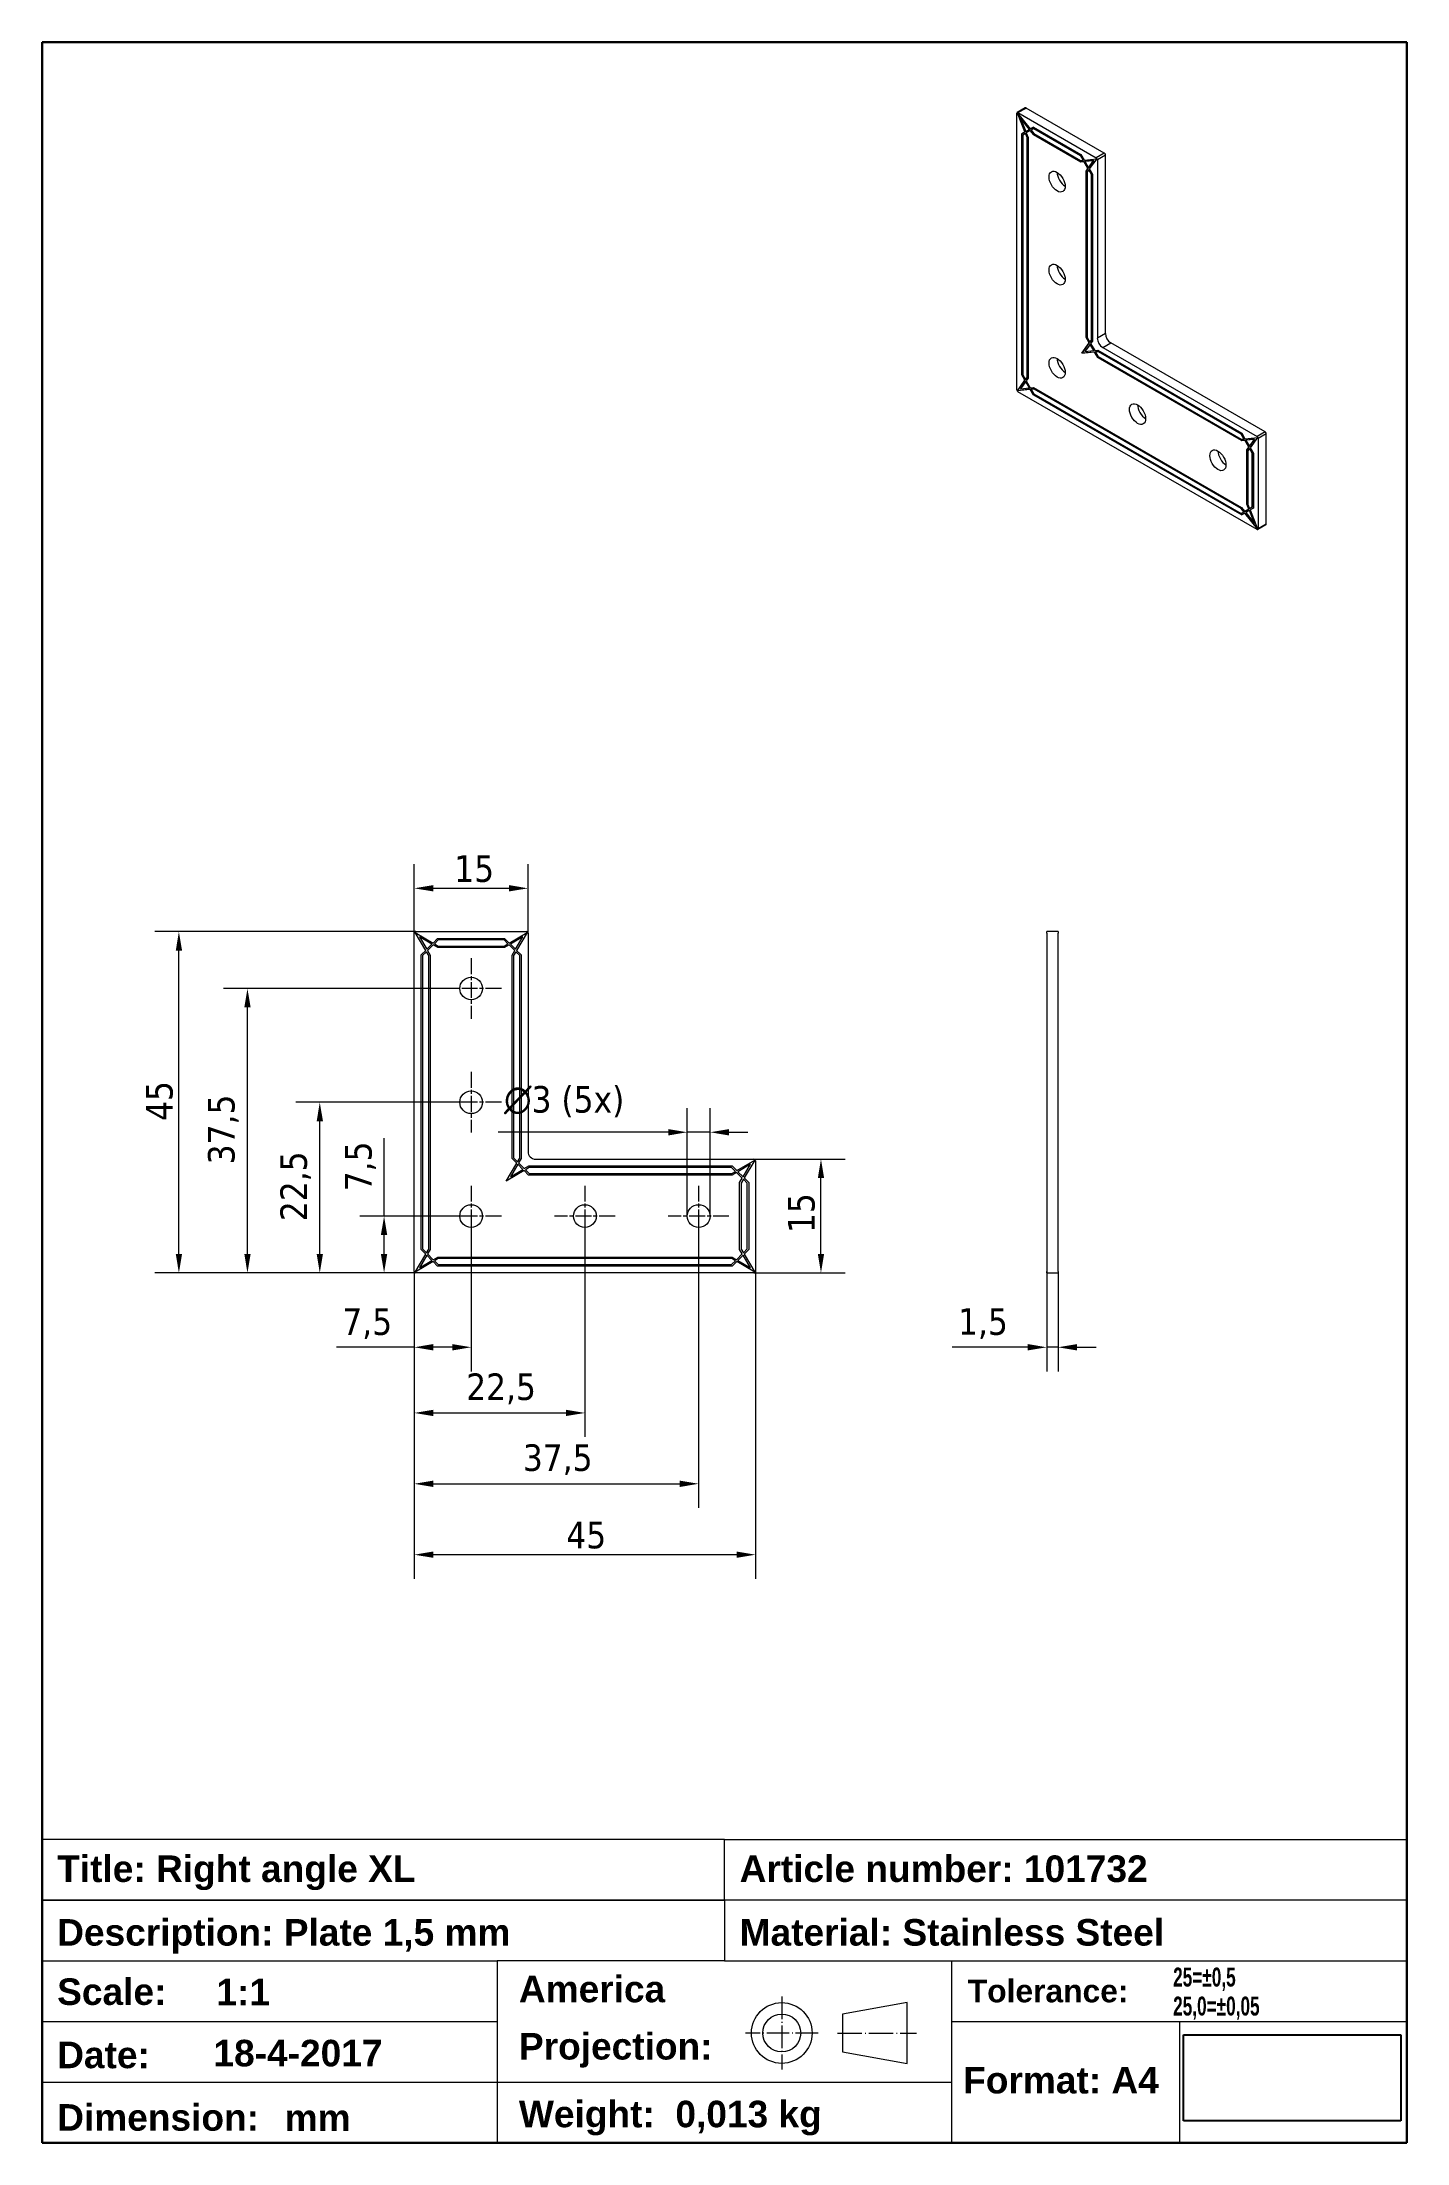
# Model space of a CAD drawing. Header units: millimetres. Extents: x 17 to 198, y 10 to 287.
import ezdxf

# ---------------------------------------------------------------- set-up
doc = ezdxf.new("R2010")
doc.units = ezdxf.units.MM
doc.linetypes.add('CHAIN', pattern=[0.3543, 0.2362, -0.0295, 0.0591, -0.0295])
doc.linetypes.add('LONG_DASH_DOTTED', pattern=[0.3001, 0.2362, -0.0295, 0.0049, -0.0295])
for name, color, linetype, lineweight in [('Center Mark (ISO)', 7, 'Continuous', 5), ('Dimension (ISO)', 7, 'Continuous', 5), ('Title (ISO)', 7, 'Continuous', 20), ('Title Block Outline', 7, 'Continuous', 30), ('Visible (ISO)', 7, 'Continuous', 18), ('Visible Narrow (ISO)', 7, 'Continuous', 18)]:
    doc.layers.add(name, color=color, linetype=linetype, lineweight=lineweight)
doc.styles.add('Note Text (ISO)', font='tahoma.ttf')
doc.styles.add('Text Style289', font='')
doc.styles.add('Title Block 1.5', font='romand.shx')
doc.styles.add('Title Block 3', font='romand.shx')
doc.styles.add('Title Block 4', font='romand.shx')
doc.styles.get('Text Style289').set_extended_font_data('Arial', bold=True)
doc.dimstyles.new('Default (ISO)', dxfattribs={"dimtxt": 3.5, "dimasz": 2.5, "dimexe": 3.175, "dimexo": 0, "dimgap": 0.762, "dimtad": 1, "dimdec": 1, "dimrnd": 1e-08, "dimzin": 0, "dimtxsty": 'Note Text (ISO)', "dimcen": 0.09, "dimdle": 10, "dimclrd": 256, "dimclre": 256, "dimclrt": 256, "dimadec": 1, "dimazin": 0, "dimtfac": 1.001486, "dimtmove": 0, "dimatfit": 3, "dimfxl": 1, "dimtolj": 1, "dimtzin": 0, "dimlwd": -1, "dimlwe": -1, "dimarcsym": 0})
picture_1 = doc.add_image_def('image1.bmp', size_in_pixel=(245, 97))

# ---------------------------------------------------------------- blocks, each defined once
blk = doc.blocks.new('Title Blocks Makerrbeam title')
at = {"layer": 'Title (ISO)'}
for p, q in [((159.41, 75.37), (69.41, 75.37)), ((69.41, 75.37), (69.41, 67.37)), ((159.41, 67.37), (159.41, 75.37)), ((159.41, 75.37), (249.41, 75.37)), ((159.41, 67.37), (159.41, 75.37)), ((249.41, 75.37), (249.41, 67.37)), ((249.41, 67.37), (69.41, 67.37)), ((69.41, 67.37), (69.41, 59.37)), ((69.41, 67.37), (159.41, 67.37)), ((249.41, 67.37), (159.41, 67.37)), ((159.41, 67.37), (159.41, 59.37)), ((249.41, 60.69), (249.41, 67.37)), ((69.41, 35.37), (69.41, 59.37)), ((69.41, 59.37), (129.41, 59.37)), ((129.41, 59.37), (129.41, 35.37)), ((159.41, 59.37), (129.41, 59.37)), ((159.41, 59.37), (249.41, 59.37)), ((189.41, 35.37), (189.41, 59.37)), ((249.41, 59.37), (249.41, 35.37)), ((183.48, 53.87), (174.96, 52.37)), ((183.48, 45.87), (183.48, 53.87)), ((69.41, 51.37), (129.41, 51.37)), ((174.96, 52.37), (174.96, 47.37)), ((189.41, 51.37), (249.41, 51.37)), ((219.41, 51.37), (219.41, 35.37)), ((174.96, 47.37), (183.48, 45.87)), ((69.41, 43.37), (129.41, 43.37)), ((129.41, 43.37), (189.41, 43.37)), ((129.41, 35.37), (69.41, 35.37)), ((69.41, 35.37), (249.41, 35.37)), ((129.41, 35.37), (189.41, 35.37)), ((189.41, 35.37), (249.41, 35.37))]:
    blk.add_line(p, q, dxfattribs=at)
at = {"layer": 'Title (ISO)', "linetype": 'LONG_DASH_DOTTED', "ltscale": 12.581456}
for p, q in [((166.96, 54.67), (166.96, 45.07)), ((171.76, 49.87), (162.17, 49.87))]:
    blk.add_line(p, q, dxfattribs=at)
at = {"layer": 'Title (ISO)', "linetype": 'LONG_DASH_DOTTED', "ltscale": 13.666011}
blk.add_line((174.31, 49.87), (184.72, 49.87), dxfattribs=at)
at = {"layer": 'Title (ISO)'}
for radius in [4, 2.5]:
    blk.add_circle((166.96, 49.87), radius, dxfattribs=at)
at = {"layer": 'Title (ISO)', "color": 7}
for s, insert, char_height, attachment_point, style in [('\\fArial|b1|i0;\\H3.5000;Title: Right angle XL', (71.41, 73.28), 3.5, 1, 'Title Block 4'), ('\\fArial|b1|i0;\\H3.5000;Article number: 101732', (161.41, 73.28), 3.5, 1, 'Title Block 4'), ('\\fArial|b1|i0;\\H3.5000;Description: Plate 1,5 mm', (71.41, 64.89), 3.5, 1, 'Title Block 4'), ('\\fArial|b1|i0;\\H3.5000;Material: Stainless Steel', (161.41, 64.89), 3.5, 1, 'Title Block 4'), ('\\fArial|b1|i0;\\H3.5000;Scale:', (71.41, 53.52), 3.5, 7, 'Title Block 1.5'), ('\\fArial|b1|i0;\\H3.5000;1:1', (92.41, 53.52), 3.5, 7, 'Title Block 1.5'), ('\\fArial|b1|i0;\\H3.5000;America', (132.3, 53.87), 3.5, 7, 'Title Block 1.5'), ('\\fArial|b1|i0;\\H3.0000;Tolerance:', (191.49, 53.87), 3, 7, 'Title Block 1.5'), ('\\fArial|b1|i0;\\H3.5000;Date:', (71.41, 45.18), 3.5, 7, 'Title Block 1.5'), ('\\fArial|b1|i0;\\H3.5000;Format: A4', (190.88, 45.4), 3.5, 1, 'Title Block 3'), ('\\fArial|b1|i0;\\H3.5000;Dimension:', (71.41, 36.94), 3.5, 7, 'Title Block 1.5'), ('\\fArial|b1|i0;\\H3.5000;mm', (101.41, 36.94), 3.5, 7, 'Title Block 1.5')]:
    blk.add_mtext(s, dxfattribs=dict(at, insert=insert, char_height=char_height, attachment_point=attachment_point, style=style))
at = {"layer": 'Title (ISO)', "color": 7, "attachment_point": 1, "style": 'Title Block 3'}
for s, insert, char_height, width in [('\\fArial|b1|i0;\\W0.65;\\H2.5000;25=±0,5', (218.57, 58.49), 2.5, 53.9219), ('\\fArial|b1|i0;\\W0.65;\\H2.5000;25,0=±0,05', (218.57, 54.67), 2.5, 53.9219), ('\\fArial|b1|i0;\\H3.5000;Weight:  0,013 kg', (132.3, 40.94), 3.5, 52.6737)]:
    blk.add_mtext(s, dxfattribs=dict(at, insert=insert, char_height=char_height, width=width))
at = {"layer": 'Title (ISO)', "insert": (132.3, 49.87), "char_height": 3.5, "width": 25.5351, "attachment_point": 1, "style": 'Note Text (ISO)'}
blk.add_mtext('\\fArial|b1|i0;\\H3.5000;Projection:', dxfattribs=at)
at = {"layer": 'Title (ISO)', "color": 7, "style": 'Text Style289'}
blk.add_attdef('CREATION_DATE_001', (92.02, 45.47), '', height=3.5, dxfattribs=at)
image = blk.add_image(picture_1, insert=(219.94, 38.3), size_in_units=(28.67, 11.35))
image.dxf.flags = 7
blk = doc.blocks.new('Borders Makerbeam A4')
at = {"layer": 'Title Block Outline'}
for p, q in [((17.5, 287), (197.5, 287)), ((17.5, 10), (17.5, 287)), ((197.5, 287), (197.5, 10)), ((197.5, 10), (17.5, 10))]:
    blk.add_line(p, q, dxfattribs=at)
blk = doc.blocks.new('*D6')
at = {"layer": 'Defpoints', "color": 0}
for p in [(149.99, 124.91), (151.49, 124.91), (151.49, 114.91)]:
    blk.add_point(p, dxfattribs=at)
at = {"layer": 'Dimension (ISO)'}
for p, q in [((149.99, 124.91), (149.99, 111.73)), ((151.49, 124.91), (151.49, 111.73)), ((147.49, 114.91), (137.54, 114.91)), ((151.49, 114.91), (149.99, 114.91)), ((153.99, 114.91), (156.49, 114.91))]:
    blk.add_line(p, q, dxfattribs=at)
for points in [[(147.49, 115.33), (147.49, 114.49), (149.99, 114.91)], [(153.99, 115.33), (153.99, 114.49), (151.49, 114.91)]]:
    blk.add_solid(points, dxfattribs=at)
at = {"layer": 'Dimension (ISO)', "insert": (138.3, 120.05), "char_height": 3.5, "attachment_point": 1, "style": 'Note Text (ISO)'}
blk.add_mtext('\\A1;1,5', dxfattribs=at)
blk = doc.blocks.new('*D7')
at = {"layer": 'Defpoints', "color": 0}
for p in [(66.59, 124.91), (111.59, 124.91), (66.59, 87.56)]:
    blk.add_point(p, dxfattribs=at)
at = {"layer": 'Dimension (ISO)'}
for p, q in [((66.59, 124.91), (66.59, 84.39)), ((111.59, 124.91), (111.59, 84.39)), ((109.09, 87.56), (69.09, 87.56))]:
    blk.add_line(p, q, dxfattribs=at)
for points in [[(69.09, 87.98), (69.09, 87.15), (66.59, 87.56)], [(109.09, 87.98), (109.09, 87.15), (111.59, 87.56)]]:
    blk.add_solid(points, dxfattribs=at)
at = {"layer": 'Dimension (ISO)', "insert": (86.64, 91.9), "char_height": 3.5, "attachment_point": 1, "style": 'Note Text (ISO)'}
blk.add_mtext('\\A1;45', dxfattribs=at)
blk = doc.blocks.new('*D8')
at = {"layer": 'Defpoints', "color": 0}
for p in [(104.09, 132.21), (66.59, 124.91), (104.09, 96.91)]:
    blk.add_point(p, dxfattribs=at)
at = {"layer": 'Dimension (ISO)'}
for p, q in [((104.09, 132.21), (104.09, 93.73)), ((66.59, 124.91), (66.59, 93.73)), ((69.09, 96.91), (101.59, 96.91))]:
    blk.add_line(p, q, dxfattribs=at)
for points in [[(69.09, 97.33), (69.09, 96.49), (66.59, 96.91)], [(101.59, 97.33), (101.59, 96.49), (104.09, 96.91)]]:
    blk.add_solid(points, dxfattribs=at)
at = {"layer": 'Dimension (ISO)', "insert": (80.91, 102.11), "char_height": 3.5, "attachment_point": 1, "style": 'Note Text (ISO)'}
blk.add_mtext('\\A1;37,5', dxfattribs=at)
blk = doc.blocks.new('*D9')
at = {"layer": 'Defpoints', "color": 0}
for p in [(89.09, 132.21), (66.59, 124.91), (89.09, 106.25)]:
    blk.add_point(p, dxfattribs=at)
at = {"layer": 'Dimension (ISO)'}
for p, q in [((89.09, 132.21), (89.09, 103.08)), ((66.59, 124.91), (66.59, 103.08)), ((69.09, 106.25), (86.59, 106.25))]:
    blk.add_line(p, q, dxfattribs=at)
for points in [[(69.09, 106.67), (69.09, 105.84), (66.59, 106.25)], [(86.59, 106.67), (86.59, 105.84), (89.09, 106.25)]]:
    blk.add_solid(points, dxfattribs=at)
at = {"layer": 'Dimension (ISO)', "insert": (73.44, 111.46), "char_height": 3.5, "attachment_point": 1, "style": 'Note Text (ISO)'}
blk.add_mtext('\\A1;22,5', dxfattribs=at)
blk = doc.blocks.new('*D10')
at = {"layer": 'Defpoints', "color": 0}
for p in [(74.09, 132.21), (66.59, 124.91), (74.09, 114.91)]:
    blk.add_point(p, dxfattribs=at)
at = {"layer": 'Dimension (ISO)'}
for p, q in [((74.09, 132.21), (74.09, 111.73)), ((66.59, 124.91), (66.59, 111.73)), ((66.59, 114.91), (56.34, 114.91)), ((71.59, 114.91), (69.09, 114.91))]:
    blk.add_line(p, q, dxfattribs=at)
for points in [[(69.09, 115.33), (69.09, 114.49), (66.59, 114.91)], [(71.59, 115.33), (71.59, 114.49), (74.09, 114.91)]]:
    blk.add_solid(points, dxfattribs=at)
at = {"layer": 'Dimension (ISO)', "insert": (57.1, 120.04), "char_height": 3.5, "attachment_point": 1, "style": 'Note Text (ISO)'}
blk.add_mtext('\\A1;7,5', dxfattribs=at)
blk = doc.blocks.new('*D11')
at = {"layer": 'Defpoints', "color": 0}
for p in [(62.61, 132.21), (74.09, 132.21), (66.79, 124.71)]:
    blk.add_point(p, dxfattribs=at)
at = {"layer": 'Dimension (ISO)'}
for p, q in [((62.61, 132.21), (62.61, 142.46)), ((74.09, 132.21), (59.43, 132.21)), ((62.61, 127.21), (62.61, 129.71)), ((66.79, 124.71), (59.43, 124.71))]:
    blk.add_line(p, q, dxfattribs=at)
for points in [[(62.19, 129.71), (63.02, 129.71), (62.61, 132.21)], [(62.19, 127.21), (63.02, 127.21), (62.61, 124.71)]]:
    blk.add_solid(points, dxfattribs=at)
at = {"layer": 'Dimension (ISO)', "insert": (57.47, 135.47), "char_height": 3.5, "attachment_point": 1, "rotation": 90, "style": 'Note Text (ISO)'}
blk.add_mtext('\\A1;7,5', dxfattribs=at)
blk = doc.blocks.new('*D12')
at = {"layer": 'Defpoints', "color": 0}
for p in [(54.13, 147.21), (74.09, 147.21), (66.79, 124.71)]:
    blk.add_point(p, dxfattribs=at)
at = {"layer": 'Dimension (ISO)'}
for p, q in [((74.09, 147.21), (50.96, 147.21)), ((54.13, 127.21), (54.13, 144.71)), ((66.79, 124.71), (50.96, 124.71))]:
    blk.add_line(p, q, dxfattribs=at)
for points in [[(53.72, 144.71), (54.55, 144.71), (54.13, 147.21)], [(53.72, 127.21), (54.55, 127.21), (54.13, 124.71)]]:
    blk.add_solid(points, dxfattribs=at)
at = {"layer": 'Dimension (ISO)', "insert": (48.93, 131.54), "char_height": 3.5, "attachment_point": 1, "rotation": 90, "style": 'Note Text (ISO)'}
blk.add_mtext('\\A1;22,5', dxfattribs=at)
blk = doc.blocks.new('*D13')
at = {"layer": 'Defpoints', "color": 0}
for p in [(44.59, 162.21), (72.59, 162.21), (66.79, 124.71)]:
    blk.add_point(p, dxfattribs=at)
at = {"layer": 'Dimension (ISO)'}
for p, q in [((72.59, 162.21), (41.42, 162.21)), ((44.59, 127.21), (44.59, 159.71)), ((66.79, 124.71), (41.42, 124.71))]:
    blk.add_line(p, q, dxfattribs=at)
for points in [[(44.18, 159.71), (45.01, 159.71), (44.59, 162.21)], [(44.18, 127.21), (45.01, 127.21), (44.59, 124.71)]]:
    blk.add_solid(points, dxfattribs=at)
at = {"layer": 'Dimension (ISO)', "insert": (39.39, 139.03), "char_height": 3.5, "attachment_point": 1, "rotation": 90, "style": 'Note Text (ISO)'}
blk.add_mtext('\\A1;37,5', dxfattribs=at)
blk = doc.blocks.new('*D14')
at = {"layer": 'Defpoints', "color": 0}
for p in [(35.55, 169.71), (66.79, 169.71), (66.79, 124.71)]:
    blk.add_point(p, dxfattribs=at)
at = {"layer": 'Dimension (ISO)'}
for p, q in [((66.79, 169.71), (32.38, 169.71)), ((35.55, 127.21), (35.55, 167.21)), ((66.79, 124.71), (32.38, 124.71))]:
    blk.add_line(p, q, dxfattribs=at)
for points in [[(35.14, 167.21), (35.97, 167.21), (35.55, 169.71)], [(35.14, 127.21), (35.97, 127.21), (35.55, 124.71)]]:
    blk.add_solid(points, dxfattribs=at)
at = {"layer": 'Dimension (ISO)', "insert": (31.22, 144.75), "char_height": 3.5, "attachment_point": 1, "rotation": 90, "style": 'Note Text (ISO)'}
blk.add_mtext('\\A1;45', dxfattribs=at)
blk = doc.blocks.new('*D15')
at = {"layer": 'Defpoints', "color": 0}
for p in [(111.39, 139.71), (120.22, 139.71), (111.39, 124.71)]:
    blk.add_point(p, dxfattribs=at)
at = {"layer": 'Dimension (ISO)'}
for p, q in [((111.39, 139.71), (123.4, 139.71)), ((120.22, 127.21), (120.22, 137.21)), ((111.39, 124.71), (123.4, 124.71))]:
    blk.add_line(p, q, dxfattribs=at)
for points in [[(119.81, 137.21), (120.64, 137.21), (120.22, 139.71)], [(119.81, 127.21), (120.64, 127.21), (120.22, 124.71)]]:
    blk.add_solid(points, dxfattribs=at)
at = {"layer": 'Dimension (ISO)', "insert": (115.88, 129.97), "char_height": 3.5, "attachment_point": 1, "rotation": 90, "style": 'Note Text (ISO)'}
blk.add_mtext('\\A1;15', dxfattribs=at)
blk = doc.blocks.new('*D16')
at = {"layer": 'Defpoints', "color": 0}
for p in [(81.59, 175.42), (66.59, 169.51), (81.59, 169.51)]:
    blk.add_point(p, dxfattribs=at)
at = {"layer": 'Dimension (ISO)'}
for p, q in [((66.59, 169.51), (66.59, 178.6)), ((81.59, 169.51), (81.59, 178.6)), ((69.09, 175.42), (79.09, 175.42))]:
    blk.add_line(p, q, dxfattribs=at)
for points in [[(69.09, 175.84), (69.09, 175.01), (66.59, 175.42)], [(79.09, 175.84), (79.09, 175.01), (81.59, 175.42)]]:
    blk.add_solid(points, dxfattribs=at)
at = {"layer": 'Dimension (ISO)', "insert": (71.86, 179.77), "char_height": 3.5, "attachment_point": 1, "style": 'Note Text (ISO)'}
blk.add_mtext('\\A1;15', dxfattribs=at)
blk = doc.blocks.new('*D17')
at = {"layer": 'Defpoints', "color": 0}
for p in [(105.59, 143.26), (102.59, 132.21), (105.59, 132.21)]:
    blk.add_point(p, dxfattribs=at)
at = {"layer": 'Dimension (ISO)'}
for p, q in [((102.59, 132.21), (102.59, 146.43)), ((105.59, 132.21), (105.59, 146.43)), ((100.09, 143.26), (77.67, 143.26)), ((105.59, 143.26), (102.59, 143.26)), ((108.09, 143.26), (110.59, 143.26))]:
    blk.add_line(p, q, dxfattribs=at)
for points in [[(100.09, 143.67), (100.09, 142.84), (102.59, 143.26)], [(108.09, 143.67), (108.09, 142.84), (105.59, 143.26)]]:
    blk.add_solid(points, dxfattribs=at)
at = {"layer": 'Dimension (ISO)', "insert": (78.43, 149.35), "char_height": 3.5, "attachment_point": 1, "style": 'Note Text (ISO)'}
blk.add_mtext('\\A1;{\\fAIGDT|b0|i0;\\H3.5000;\\ln\\fTahoma|b0|i0;\\H3.5000;}3{\\fTahoma|b0|i0;\\H3.5000; (5x)}', dxfattribs=at)

msp = doc.modelspace()

# ---------------------------------------------------------------- linework, layer by layer
at = {"layer": 'Center Mark (ISO)', "linetype": 'CHAIN', "ltscale": 8.88956}
for p, q in [((74.09, 166.21), (74.09, 158.21)), ((78.09, 162.21), (70.09, 162.21)), ((74.09, 151.21), (74.09, 143.21)), ((78.09, 147.21), (70.09, 147.21)), ((74.09, 136.21), (74.09, 128.21)), ((89.09, 136.21), (89.09, 128.21)), ((104.09, 136.21), (104.09, 128.21)), ((78.09, 132.21), (70.09, 132.21)), ((93.09, 132.21), (85.09, 132.21)), ((108.09, 132.21), (100.09, 132.21))]:
    msp.add_line(p, q, dxfattribs=at)
at = {"layer": 'Visible (ISO)'}
for p, q in [((146.06, 241.15), (146.06, 277.61)), ((147.16, 278.31), (146.1, 277.7)), ((147.12, 275.14), (146.14, 277.63)), ((146.14, 277.63), (147.81, 275.54)), ((146.16, 277.61), (147.13, 275.14)), ((146.2, 277.69), (156.52, 271.75)), ((157.58, 272.36), (147.26, 278.3)), ((146.54, 276.94), (147.23, 275.2)), ((146.54, 276.94), (146.55, 276.94)), ((147.71, 275.48), (146.54, 276.94)), ((146.55, 276.94), (147.71, 275.48)), ((146.69, 274.89), (147.12, 275.14)), ((146.69, 274.89), (146.7, 274.89)), ((146.69, 243.14), (146.69, 274.89)), ((147.13, 275.14), (146.7, 274.89)), ((146.7, 274.89), (146.7, 243.14)), ((147.2, 274.95), (146.84, 274.74)), ((146.84, 274.74), (146.84, 243.12)), ((147.12, 275.14), (147.13, 275.14)), ((147.2, 274.95), (147.2, 274.95)), ((147.4, 274.43), (147.2, 274.95)), ((147.2, 274.95), (147.41, 274.43)), ((147.71, 275.48), (147.23, 275.2)), ((147.23, 275.2), (147.71, 275.48)), ((147.23, 275.2), (147.23, 275.2)), ((147.83, 275.32), (147.3, 275.01)), ((147.3, 275.01), (147.54, 274.39)), ((147.4, 274.43), (147.41, 274.43)), ((147.4, 242.79), (147.4, 274.43)), ((147.41, 274.43), (147.41, 242.79)), ((147.54, 274.39), (147.54, 242.66)), ((147.71, 275.48), (147.71, 275.48)), ((147.81, 275.54), (148.24, 275.78)), ((147.82, 275.54), (147.81, 275.54)), ((148.24, 275.78), (147.82, 275.54)), ((147.84, 275.32), (147.83, 275.32)), ((148.25, 274.8), (147.83, 275.32)), ((147.84, 275.32), (148.25, 274.8)), ((148.29, 275.59), (147.93, 275.38)), ((147.93, 275.38), (148.28, 274.94)), ((148.24, 275.78), (154.49, 272.18)), ((148.25, 274.8), (148.25, 274.8)), ((148.25, 274.8), (154.48, 271.21)), ((154.48, 271.21), (148.25, 274.8)), ((148.28, 274.94), (154.44, 271.4)), ((148.29, 275.59), (148.3, 275.59)), ((154.43, 272.06), (148.29, 275.59)), ((148.3, 275.59), (154.44, 272.06)), ((154.43, 272.06), (154.44, 272.06)), ((154.79, 271.43), (154.43, 272.06)), ((154.44, 272.06), (154.8, 271.44)), ((154.49, 272.18), (154.91, 271.44)), ((154.91, 271.44), (156.58, 271.62)), ((156.58, 271.62), (155.6, 270.26)), ((156.67, 271.5), (156.67, 247.96)), ((157.73, 248.57), (157.73, 272.11)), ((154.44, 271.4), (154.79, 271.43)), ((154.48, 271.21), (154.9, 271.26)), ((154.89, 271.25), (154.48, 271.21)), ((154.48, 271.21), (154.48, 271.21)), ((154.8, 271.44), (154.79, 271.43)), ((154.89, 271.25), (154.9, 271.26)), ((155.42, 270.33), (154.89, 271.25)), ((154.9, 271.26), (155.43, 270.34)), ((156.18, 271.39), (155.02, 271.27)), ((155.02, 271.27), (156.19, 271.39)), ((155.02, 271.27), (155.02, 271.27)), ((155.02, 271.27), (155.5, 270.43)), ((155.18, 269.99), (155.42, 270.33)), ((155.18, 269.99), (155.19, 270)), ((155.18, 248.06), (155.18, 269.99)), ((155.43, 270.34), (155.19, 270)), ((155.19, 270), (155.19, 248.06)), ((155.53, 270.15), (155.32, 269.87)), ((155.32, 269.87), (155.32, 248.05)), ((155.43, 270.34), (155.42, 270.33)), ((155.5, 270.43), (156.18, 271.39)), ((155.5, 270.43), (155.51, 270.44)), ((156.19, 271.39), (155.51, 270.44)), ((155.53, 270.15), (155.53, 270.16)), ((155.53, 270.16), (155.89, 269.53)), ((155.89, 269.53), (155.53, 270.15)), ((155.6, 270.26), (156.03, 269.52)), ((155.89, 269.53), (155.89, 269.53)), ((155.89, 269.53), (155.89, 247.71)), ((155.89, 247.71), (155.89, 269.53)), ((156.03, 269.52), (156.03, 247.58)), ((156.18, 271.39), (156.19, 271.39)), ((154.63, 245.96), (155.61, 247.32)), ((155.61, 247.32), (154.63, 245.96)), ((155.71, 247.14), (155.03, 246.19)), ((155.18, 248.06), (155.19, 248.06)), ((155.61, 247.32), (155.18, 248.06)), ((155.19, 248.06), (155.61, 247.32)), ((155.32, 248.05), (155.68, 247.42)), ((155.61, 247.32), (155.61, 247.32)), ((155.68, 247.42), (155.89, 247.71)), ((155.68, 247.42), (155.69, 247.43)), ((155.89, 247.71), (155.69, 247.43)), ((155.71, 247.14), (155.72, 247.15)), ((156.19, 246.31), (155.71, 247.14)), ((155.72, 247.15), (156.2, 246.31)), ((156.03, 247.58), (155.78, 247.24)), ((155.78, 247.24), (156.32, 246.32)), ((155.89, 247.71), (155.89, 247.71)), ((157.37, 246.73), (177.74, 235.01)), ((178.8, 235.62), (158.43, 247.34)), ((154.63, 245.96), (156.3, 246.14)), ((156.29, 246.13), (154.63, 245.96)), ((154.63, 245.96), (154.63, 245.96)), ((155.03, 246.19), (156.19, 246.31)), ((156.2, 246.31), (156.19, 246.31)), ((156.29, 246.13), (156.3, 246.14)), ((156.72, 245.39), (156.29, 246.13)), ((156.3, 246.14), (156.73, 245.39)), ((156.32, 246.32), (156.73, 246.37)), ((156.77, 246.18), (156.42, 246.14)), ((156.43, 246.15), (156.42, 246.14)), ((156.42, 246.14), (156.78, 245.52)), ((156.43, 246.15), (156.78, 246.18)), ((156.72, 245.39), (156.73, 245.39)), ((175.69, 234.47), (156.72, 245.39)), ((156.73, 246.37), (175.7, 235.44)), ((156.73, 245.39), (175.7, 234.47)), ((156.77, 246.18), (156.78, 246.18)), ((175.64, 235.31), (156.77, 246.18)), ((156.78, 246.18), (175.65, 235.32)), ((156.78, 245.52), (175.65, 234.65)), ((146.14, 241.03), (147.12, 242.4)), ((147.81, 241.21), (146.14, 241.03)), ((146.14, 241.03), (146.15, 241.04)), ((147.13, 242.4), (146.15, 241.04)), ((146.15, 241.04), (147.82, 241.21)), ((147.23, 242.22), (146.54, 241.26)), ((146.54, 241.26), (147.71, 241.39)), ((146.69, 243.14), (146.7, 243.14)), ((147.12, 242.4), (146.69, 243.14)), ((146.7, 243.14), (147.13, 242.4)), ((146.84, 243.12), (147.2, 242.5)), ((147.13, 242.4), (147.12, 242.4)), ((147.41, 242.79), (147.2, 242.5)), ((147.2, 242.5), (147.4, 242.79)), ((147.2, 242.5), (147.2, 242.5)), ((147.23, 242.22), (147.23, 242.22)), ((147.23, 242.22), (147.71, 241.39)), ((147.71, 241.39), (147.23, 242.22)), ((147.54, 242.66), (147.3, 242.32)), ((147.3, 242.32), (147.83, 241.4)), ((147.4, 242.79), (147.41, 242.79)), ((147.71, 241.39), (147.71, 241.39)), ((147.81, 241.21), (147.82, 241.21)), ((148.24, 240.47), (147.81, 241.21)), ((147.82, 241.21), (148.24, 240.47)), ((147.83, 241.4), (148.25, 241.44)), ((148.28, 241.26), (147.93, 241.22)), ((147.94, 241.22), (147.93, 241.22)), ((147.93, 241.22), (148.29, 240.6)), ((147.94, 241.22), (148.29, 241.26)), ((148.25, 241.44), (175.69, 225.64)), ((148.28, 241.26), (148.29, 241.26)), ((175.65, 225.5), (148.28, 241.26)), ((148.29, 241.26), (175.66, 225.5)), ((177.74, 222.74), (146.2, 240.9)), ((148.24, 240.47), (148.24, 240.47)), ((148.24, 240.47), (175.71, 224.66)), ((175.7, 224.65), (148.24, 240.47)), ((148.29, 240.6), (175.64, 224.85)), ((175.64, 235.31), (175.65, 235.32)), ((176, 234.69), (175.64, 235.31)), ((175.65, 235.32), (176.01, 234.69)), ((175.65, 234.65), (176, 234.69)), ((176.11, 234.51), (175.69, 234.47)), ((175.69, 234.47), (175.7, 234.47)), ((175.7, 235.44), (176.13, 234.7)), ((175.7, 234.47), (176.11, 234.51)), ((176.01, 234.69), (176, 234.69)), ((176.11, 234.51), (176.11, 234.51)), ((176.64, 233.59), (176.11, 234.51)), ((176.11, 234.51), (176.64, 233.59)), ((176.13, 234.7), (177.79, 234.88)), ((177.4, 234.64), (176.23, 234.52)), ((176.24, 234.53), (176.23, 234.52)), ((176.23, 234.52), (176.71, 233.69)), ((176.24, 234.53), (177.4, 234.65)), ((176.39, 233.25), (176.64, 233.59)), ((176.39, 233.25), (176.4, 233.25)), ((176.39, 226.05), (176.39, 233.25)), ((176.64, 233.59), (176.4, 233.25)), ((176.4, 233.25), (176.4, 226.05)), ((176.74, 233.41), (176.53, 233.12)), ((176.53, 233.12), (176.53, 226.01)), ((176.64, 233.59), (176.64, 233.59)), ((176.71, 233.69), (177.4, 234.64)), ((176.71, 233.69), (176.72, 233.7)), ((177.4, 234.65), (176.72, 233.7)), ((176.74, 233.41), (176.75, 233.41)), ((177.1, 232.79), (176.74, 233.41)), ((176.75, 233.41), (177.11, 232.79)), ((177.79, 234.88), (176.81, 233.51)), ((176.81, 233.51), (177.24, 232.77)), ((177.1, 232.79), (177.11, 232.79)), ((177.1, 225.69), (177.1, 232.79)), ((177.11, 232.79), (177.11, 225.7)), ((177.24, 232.77), (177.24, 225.55)), ((177.4, 234.64), (177.4, 234.65)), ((177.88, 234.76), (177.88, 222.82)), ((178.94, 223.44), (178.94, 235.37)), ((175.64, 224.85), (176, 225.06)), ((175.64, 224.85), (175.65, 224.85)), ((175.65, 225.5), (175.66, 225.5)), ((176, 225.06), (175.65, 225.5)), ((176.01, 225.06), (175.65, 224.85)), ((175.66, 225.5), (176.01, 225.06)), ((175.69, 225.64), (176.11, 225.12)), ((176.13, 224.9), (175.7, 224.65)), ((176, 225.06), (176.01, 225.06)), ((176.11, 225.12), (176.64, 225.43)), ((176.64, 225.43), (176.11, 225.12)), ((176.11, 225.12), (176.11, 225.12)), ((176.13, 224.9), (176.13, 224.9)), ((177.79, 222.81), (176.13, 224.9)), ((176.13, 224.9), (177.78, 222.83)), ((176.71, 225.24), (176.23, 224.96)), ((176.23, 224.96), (177.4, 223.5)), ((176.39, 226.05), (176.4, 226.05)), ((176.64, 225.43), (176.39, 226.05)), ((176.4, 226.05), (176.64, 225.43)), ((176.53, 226.01), (176.74, 225.49)), ((176.64, 225.43), (176.64, 225.43)), ((176.72, 225.24), (176.71, 225.24)), ((177.4, 223.5), (176.71, 225.24)), ((176.72, 225.24), (177.4, 223.5)), ((176.74, 225.49), (177.1, 225.69)), ((176.75, 225.49), (176.74, 225.49)), ((177.11, 225.7), (176.75, 225.49)), ((177.24, 225.55), (176.81, 225.3)), ((176.81, 225.3), (177.79, 222.81)), ((177.1, 225.69), (177.11, 225.7)), ((177.4, 223.5), (177.4, 223.5)), ((178.9, 223.34), (177.84, 222.73)), ((66.59, 124.91), (66.59, 169.51)), ((68.1, 167.23), (66.71, 169.59)), ((66.71, 169.59), (69.07, 168.21)), ((66.79, 169.71), (81.39, 169.71)), ((67.28, 169.03), (68.24, 167.38)), ((68.92, 168.06), (67.28, 169.03)), ((79.12, 168.21), (81.48, 169.59)), ((80.91, 169.03), (79.27, 168.06)), ((79.94, 167.38), (80.91, 169.03)), ((81.48, 169.59), (80.09, 167.23)), ((81.59, 169.51), (81.59, 140.71)), ((149.99, 169.51), (149.99, 169.71)), ((151.49, 169.71), (149.99, 169.71)), ((149.99, 169.51), (149.99, 124.91)), ((151.49, 169.71), (151.49, 169.51)), ((151.49, 124.91), (151.49, 169.51)), ((67.49, 166.63), (68.1, 167.23)), ((67.49, 127.79), (67.49, 166.63)), ((68.2, 167.06), (67.69, 166.55)), ((67.69, 166.55), (67.69, 127.87)), ((68.49, 166.56), (68.2, 167.06)), ((68.24, 167.38), (68.92, 168.06)), ((69.1, 167.95), (68.35, 167.2)), ((68.35, 167.2), (68.69, 166.62)), ((68.49, 127.86), (68.49, 166.56)), ((68.69, 166.62), (68.69, 127.8)), ((69.07, 168.21), (69.67, 168.81)), ((69.69, 167.61), (69.1, 167.95)), ((69.76, 168.61), (69.25, 168.1)), ((69.25, 168.1), (69.74, 167.81)), ((69.67, 168.81), (78.51, 168.81)), ((78.5, 167.61), (69.69, 167.61)), ((69.74, 167.81), (78.45, 167.81)), ((78.43, 168.61), (69.76, 168.61)), ((78.94, 168.1), (78.43, 168.61)), ((78.45, 167.81), (78.94, 168.1)), ((79.09, 167.95), (78.5, 167.61)), ((78.51, 168.81), (79.12, 168.21)), ((79.84, 167.2), (79.09, 167.95)), ((79.27, 168.06), (79.94, 167.38)), ((79.49, 166.62), (79.84, 167.2)), ((79.49, 139.79), (79.49, 166.62)), ((79.99, 167.06), (79.69, 166.56)), ((79.69, 166.56), (79.69, 139.87)), ((80.49, 166.55), (79.99, 167.06)), ((80.09, 167.23), (80.69, 166.63)), ((80.49, 139.86), (80.49, 166.55)), ((80.69, 166.63), (80.69, 139.8)), ((78.71, 136.83), (80.1, 139.19)), ((80.24, 139.04), (79.28, 137.39)), ((80.1, 139.19), (79.49, 139.79)), ((79.69, 139.87), (80.2, 139.36)), ((80.2, 139.36), (80.49, 139.86)), ((80.92, 138.36), (80.24, 139.04)), ((80.69, 139.8), (80.35, 139.22)), ((80.35, 139.22), (81.1, 138.46)), ((81.1, 138.46), (81.69, 138.81)), ((81.74, 138.61), (81.25, 138.32)), ((81.69, 138.81), (108.51, 138.81)), ((108.43, 138.61), (81.74, 138.61)), ((82.59, 139.71), (111.39, 139.71)), ((108.94, 138.1), (108.43, 138.61)), ((108.51, 138.81), (109.12, 138.21)), ((109.12, 138.21), (111.48, 139.59)), ((110.91, 139.03), (109.27, 138.06)), ((109.94, 137.38), (110.91, 139.03)), ((111.48, 139.59), (110.09, 137.23)), ((111.59, 139.51), (111.59, 124.91)), ((81.07, 138.21), (78.71, 136.83)), ((79.28, 137.39), (80.92, 138.36)), ((81.67, 137.61), (81.07, 138.21)), ((81.25, 138.32), (81.76, 137.81)), ((108.5, 137.61), (81.67, 137.61)), ((81.76, 137.81), (108.45, 137.81)), ((108.45, 137.81), (108.94, 138.1)), ((109.09, 137.95), (108.5, 137.61)), ((109.84, 137.2), (109.09, 137.95)), ((109.27, 138.06), (109.94, 137.38)), ((109.49, 136.62), (109.84, 137.2)), ((109.49, 127.8), (109.49, 136.62)), ((109.99, 137.06), (109.69, 136.56)), ((109.69, 136.56), (109.69, 127.86)), ((110.49, 136.55), (109.99, 137.06)), ((110.09, 137.23), (110.69, 136.63)), ((110.49, 127.87), (110.49, 136.55)), ((110.69, 136.63), (110.69, 127.79)), ((68.1, 127.19), (67.49, 127.79)), ((67.69, 127.87), (68.2, 127.36)), ((68.2, 127.36), (68.49, 127.86)), ((68.69, 127.8), (68.35, 127.22)), ((109.84, 127.22), (109.49, 127.8)), ((109.69, 127.86), (109.99, 127.36)), ((109.99, 127.36), (110.49, 127.87)), ((110.69, 127.79), (110.09, 127.19)), ((66.71, 124.83), (68.1, 127.19)), ((69.07, 126.21), (66.71, 124.83)), ((111.39, 124.71), (66.79, 124.71)), ((68.24, 127.04), (67.28, 125.39)), ((67.28, 125.39), (68.92, 126.36)), ((68.92, 126.36), (68.24, 127.04)), ((68.35, 127.22), (69.1, 126.46)), ((69.67, 125.61), (69.07, 126.21)), ((69.1, 126.46), (69.69, 126.81)), ((69.74, 126.61), (69.25, 126.32)), ((69.25, 126.32), (69.76, 125.81)), ((108.51, 125.61), (69.67, 125.61)), ((69.69, 126.81), (108.5, 126.81)), ((108.45, 126.61), (69.74, 126.61)), ((69.76, 125.81), (108.43, 125.81)), ((108.43, 125.81), (108.94, 126.32)), ((108.94, 126.32), (108.45, 126.61)), ((108.5, 126.81), (109.09, 126.46)), ((109.12, 126.21), (108.51, 125.61)), ((109.09, 126.46), (109.84, 127.22)), ((111.48, 124.83), (109.12, 126.21)), ((109.94, 127.04), (109.27, 126.36)), ((109.27, 126.36), (110.91, 125.39)), ((110.91, 125.39), (109.94, 127.04)), ((110.09, 127.19), (111.48, 124.83)), ((149.99, 124.71), (149.99, 124.91)), ((149.99, 124.71), (151.49, 124.71)), ((151.49, 124.91), (151.49, 124.71))]:
    msp.add_line(p, q, dxfattribs=at)
for centre in [(74.09, 162.21), (74.09, 147.21), (74.09, 132.21), (89.09, 132.21), (104.09, 132.21)]:
    msp.add_circle(centre, 1.5, dxfattribs=at)
for centre, radius, start, end in [((66.79, 169.51), 0.2, 90, 180), ((81.39, 169.51), 0.2, 0, 90), ((82.59, 140.71), 1, 180, 270), ((111.39, 139.51), 0.2, 0, 90), ((66.79, 124.91), 0.2, 180, 270), ((111.39, 124.91), 0.2, 270, 0)]:
    msp.add_arc(centre, radius, start, end, dxfattribs=at)
for centre, major_axis, start_param, end_param in [((146.2, 277.53), (-0.1, 0.173), 5.499721, 7.070517), ((147.26, 278.14), (-0.1, 0.173), 5.499721, 6.283185), ((156.52, 271.58), (0.1, -0.173), 0.787332, 2.358128), ((157.58, 272.2), (-0.1, 0.173), 3.928925, 5.499721), ((152.42, 269.2), (0.75, -1.3), 3.925065, 5.499713), ((152.42, 256.94), (0.75, -1.3), 3.925065, 5.499713), ((157.37, 247.55), (0.499, -0.867), 3.928925, 5.499721), ((158.43, 248.16), (-0.499, 0.867), 0.787332, 2.358128), ((152.42, 244.67), (0.75, -1.3), 3.925065, 5.499713), ((146.2, 241.07), (-0.1, 0.173), 0.787332, 2.358128), ((163.03, 238.57), (0.75, -1.3), 3.925065, 5.499713), ((178.8, 235.45), (-0.1, 0.173), 3.928925, 5.499721), ((173.64, 232.46), (0.75, -1.3), 3.925065, 5.499713), ((177.74, 234.84), (0.1, -0.173), 0.787332, 2.358128), ((177.74, 222.91), (0.1, -0.173), 5.499721, 7.070517), ((178.8, 223.52), (0.1, -0.173), 0, 0.787332)]:
    msp.add_ellipse(centre, major_axis=major_axis, ratio=0.578093, start_param=start_param, end_param=end_param, dxfattribs=at)
for centre in [(151.36, 268.59), (151.36, 256.33), (151.36, 244.06), (161.97, 237.95), (172.57, 231.85)]:
    msp.add_ellipse(centre, major_axis=(-0.75, 1.3), ratio=0.578093, dxfattribs=at)
at = {"layer": 'Visible Narrow (ISO)'}
for p, q in [((146.2, 277.69), (147.26, 278.3)), ((157.58, 272.36), (156.52, 271.75)), ((156.67, 271.5), (157.73, 272.11)), ((157.73, 248.57), (156.67, 247.96)), ((157.37, 246.73), (158.43, 247.34)), ((178.8, 235.62), (177.74, 235.01)), ((177.88, 234.76), (178.94, 235.37)), ((178.94, 223.44), (177.88, 222.82))]:
    msp.add_line(p, q, dxfattribs=at)

# ---------------------------------------------------------------- block references
msp.add_blockref('Borders Makerbeam A4', (0, 0))
msp.add_blockref('Title Blocks Makerrbeam title', (-51.91, -25.37)).add_auto_attribs({'CREATION_DATE_001': '18-4-2017'})

# ---------------------------------------------------------------- dimensions: what is measured, and where the dimension line sits
at = {"layer": 'Dimension (ISO)'}
dim = msp.add_linear_dim(base=(81.59, 175.42), p1=(66.59, 169.51), p2=(81.59, 169.51), dimstyle='Default (ISO)', override={"dimdec": 0, "dimtp": 0, "dimtm": 0, "dimtdec": 2, "dimtofl": 0, "dimatfit": 1}, dxfattribs=at)
dim.commit()
dim.dimension.update_dxf_attribs({"geometry": '*D16', "text_midpoint": (74.09, 175.42), "dimtype": 160})
for base, p1, p2, angle, override, picture, middle in [((35.55, 169.71), (66.79, 124.71), (66.79, 169.71), 90, {"dimdec": 0, "dimtp": 0, "dimtm": 0, "dimtdec": 2, "dimtofl": 0, "dimatfit": 1}, '*D14', (35.55, 147.21)), ((44.59, 162.21), (66.79, 124.71), (72.59, 162.21), 90, {"dimdec": 1, "dimtp": 0, "dimtm": 0, "dimtdec": 2, "dimtofl": 0, "dimatfit": 1}, '*D13', (44.59, 143.46)), ((54.13, 147.21), (66.79, 124.71), (74.09, 147.21), 90, {"dimdec": 1, "dimtp": 0, "dimtm": 0, "dimtdec": 2, "dimtofl": 0, "dimatfit": 1}, '*D12', (54.13, 135.96)), ((62.61, 132.21), (66.79, 124.71), (74.09, 132.21), 90, {"dimdec": 1, "dimtp": 0, "dimtm": 0, "dimtdec": 2, "dimtofl": 0, "dimatfit": 2}, '*D11', (62.61, 138.59)), ((120.22, 139.71), (111.39, 124.71), (111.39, 139.71), 90, {"dimdec": 0, "dimtp": 0, "dimtm": 0, "dimtdec": 2, "dimtofl": 0, "dimatfit": 1}, '*D15', (120.22, 132.21)), ((74.09, 114.91), (66.59, 124.91), (74.09, 132.21), 180, {"dimdec": 1, "dimtp": 0, "dimtm": 0, "dimtdec": 2, "dimtofl": 0, "dimatfit": 2}, '*D10', (60.22, 114.91)), ((104.09, 96.91), (66.59, 124.91), (104.09, 132.21), 180, {"dimdec": 1, "dimtp": 0, "dimtm": 0, "dimtdec": 2, "dimtofl": 0, "dimatfit": 1}, '*D8', (85.34, 96.91)), ((89.09, 106.25), (66.59, 124.91), (89.09, 132.21), 180, {"dimdec": 1, "dimtp": 0, "dimtm": 0, "dimtdec": 2, "dimtofl": 0, "dimatfit": 1}, '*D9', (77.85, 106.25)), ((66.59, 87.56), (111.59, 124.91), (66.59, 124.91), 180, {"dimdec": 0, "dimtp": 0, "dimtm": 0, "dimtdec": 2, "dimtofl": 0, "dimatfit": 1}, '*D7', (89.09, 87.56)), ((151.49, 114.91), (149.99, 124.91), (151.49, 124.91), 180, {"dimdec": 1, "dimtp": 0, "dimtm": 0, "dimtdec": 2, "dimtofl": 1, "dimatfit": 1}, '*D6', (141.27, 114.91))]:
    dim = msp.add_linear_dim(base=base, p1=p1, p2=p2, angle=angle, dimstyle='Default (ISO)', override=override, dxfattribs=at)
    dim.commit()
    dim.dimension.update_dxf_attribs({"geometry": picture, "text_midpoint": middle, "dimtype": 160})
dim = msp.add_linear_dim(base=(105.59, 143.26), p1=(102.59, 132.21), p2=(105.59, 132.21), angle=180, text='{\\fAIGDT|b0|i0;\\H3.5000;\\ln\\fTahoma|b0|i0;\\H3.5000;}<>{\\fTahoma|b0|i0;\\H3.5000; (5x)}', dimstyle='Default (ISO)', override={"dimdec": 0, "dimtp": 0, "dimtm": 0, "dimtdec": 2, "dimtofl": 1, "dimatfit": 1}, dxfattribs=at)
dim.commit()
dim.dimension.update_dxf_attribs({"geometry": '*D17', "text_midpoint": (86.61, 143.26), "dimtype": 160})

doc.saveas('drawing.dxf')
